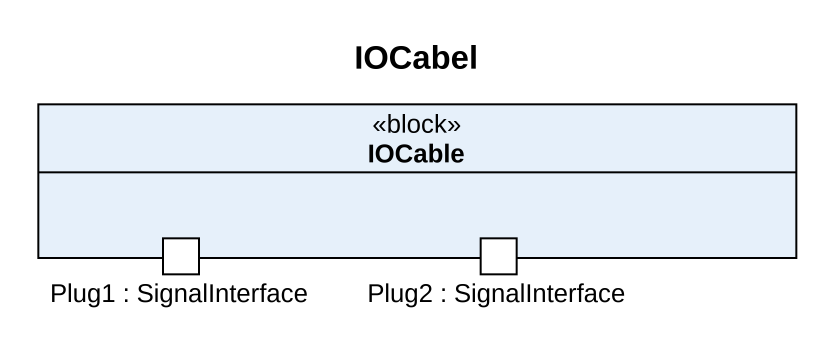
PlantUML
@startuml
title IOCabel
rectangle IOCable <<block>> {
  port "Plug1 : SignalInterface" as Plug1
  port "Plug2 : SignalInterface" as Plug2
}
@enduml
